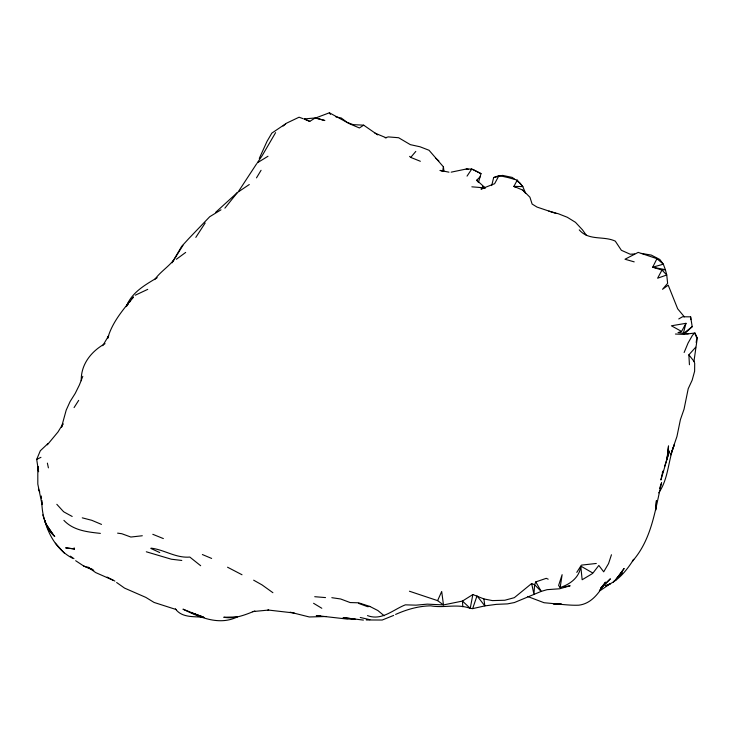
<?xml version="1.0" encoding="UTF-8"?>
<svg xmlns="http://www.w3.org/2000/svg" width="734" height="734" viewBox="0 0 734 734"><rect width="100%" height="100%" fill="white"/><g stroke="black" fill="none" stroke-linecap="round" stroke-linejoin="round"><path stroke-width="1.1" d="M37.819 466.769L37.81 484.091L42.058 504.588L41.682 500.285M667.325 456.089L666.922 459.493L660.912 479.999L662.114 474.164M667.591 453.823L668.536 445.896L666.922 459.493L669.454 451.061L664.701 466.145M658.719 492.872C668.702 478.449 668.004 460.42 674.381 444.63L670.674 454.897L676.959 436.427L680.4 419.664L684.042 409.196L688.208 388.717L692.153 380.203L694.621 371.23L694.694 363.247L693.969 361.293L697.3 337.97L694.905 333.007L683.932 334.392L675.427 334.034M81.263 380.717C80.786 364.403 91.319 351.237 105.063 343.65M696.199 342.512L696.639 339.209M560.161 587.53L562.125 574.676L558.592 585.503L560.161 587.53C570.144 584.328 579.667 577.273 580.768 566.079L592.255 572.713M563.749 587.007L570.153 585.769L559.638 588.778L547.096 589.668L541.197 591.393L534.591 584.75L531.618 583.548L514.332 597.669L504.799 600.256L492.404 600.605L483.908 598.935L472.843 594.549L470.237 608.358C457.319 603.522 443.969 608.229 430.886 605.862L430.674 605.834C418.49 606.055 406.654 609.477 395.608 614.441M442.896 169.627L443.419 166.857L429.041 150.268L420.041 146.782L410.343 144.653L398.608 137.726L388.24 136.9L385.212 137.827M491.67 185.592L493.67 177.555L499.01 175.573L508.029 177.545L517.25 180.142L522.828 186.592L525.617 193.336L522.773 190.115L513.901 186.363L517.25 180.142M685.987 323.318L681.583 331.429L671.399 325.795L685.987 323.318L683.244 333.631L692.217 326.676L690.621 316.84L682.501 316.776L678.757 318.941M478.403 182.555L481.009 173.637L473.1 169.526L471.127 169.389M61.537 427.06L66.207 410.113L70.079 401.581L75.207 393.433L79.382 384.992L82.795 376.313M611.45 554.757L608.55 563.593L603.706 571.832L598.825 565.437L592.76 573.3M662.967 471.237L662.316 473.201L662.995 471.182M367.486 615.597C381.781 621.092 393.039 609.633 405.37 604.844L415.994 605.155L427.307 604.137L443.492 604.926L462.466 601.073L470.237 608.358L472.65 608.624L477.017 595.843L484.835 605.899L496.413 604.357L507.442 603.889L514.378 602.559L541.197 591.393L535.802 581.888L546.243 578.346L548.188 579.172M659.499 488.569L661.6 482.733C655.04 509.928 651.801 539.362 632.341 561.308L633.745 559.326C626.763 570.116 618.184 581.466 605.522 585.76L610.495 583.631L600.495 590.375M107.797 338.016C112.238 322.189 123.294 309.427 133.505 296.949L132.138 298.766M107.705 338.291L108.678 335.667L102.742 345.723M684.125 352.513L688.079 343.007L692.557 335.154L694.905 333.007L696.41 337.089M38.076 466.659L38.563 471.751L36.7 459.383L40.315 450.759L48.095 443.437M535.802 581.888L534.591 584.75L533.957 594.246L531.618 583.548M61.583 427.179L63.051 423.738L58.032 431.922L47.325 444.832M437.602 600.632L441.684 591.503L443.492 604.926L437.602 600.632L409.434 591.228M259.286 158.434L267.02 141.359L271.846 133.111L286.682 123.11L299.068 117.211L302.94 118.624M634.204 261.864L624.983 259.24L638.176 252.386L656.958 258.68L652.691 267.213L661.985 270.048L665.371 269.672L666.747 274.984L667.628 283.333L662.536 289.297L668.215 285.177L677.675 308.803L684.345 316.822M499.01 175.573L494.615 183.711L480.944 189.06L485.247 187.922L476.724 180.206L480.174 176.784M126.505 306.032C131.973 292.187 145.139 284.948 157.186 277.672M220.98 209.832L209.722 216.723L188.62 238.752L181.683 246.34L172.031 262.818L182.968 245.349M126.964 305.307L128.413 302.83L126.165 306.628M256.496 177.867L261.065 170.297M275.599 132.625L262.056 155.874L257.285 162.847M576.777 572.392L580.768 566.079L582.154 579.75L592.109 573.777M74.07 407.581L78.685 400.369M205.19 222.98L195.813 237.394M74.4 549.032L74.116 548.096L74.4 549.032L65.647 547.848L74.501 548.876M256.698 163.682L238.467 191.482M467.035 176.123L471.76 169.049L481.009 173.637M224.888 208.162L237.421 192.51L249.285 184.528M126.679 306.05L128.037 304.225M129.404 302.408L130.771 300.591M600.687 588.338L605.486 582.145C599.366 592.448 591.778 603.587 578.851 605.183C570.281 605.559 561.794 604.247 553.252 603.816L561.822 604.385L544.05 602.724L527.498 596.439M409.6 156.37L410.728 157.406L415.802 151.415M154.681 279.617C160.012 272.112 167.994 267.194 173.701 260.084M689.428 364.743L688.877 354.834L695.713 347.219M600.907 588.264L610.385 578.805L600.953 587.943M614.881 580.429L613.376 581.952L622.404 572.823L616.386 578.906M215.741 212.254L237.421 192.51M684.382 333.952L692.217 326.676M599.394 590.797L601.586 588.824L599.724 590.035M283.085 126.083L285.563 124.028M176.353 259.276L185.674 252.432M377.671 134.873L363.679 125.165L359.385 127.964L349.678 123.826L329.382 112.797L315.657 117.972L324.859 120.532L315.225 117.945L303.913 118.972L309.757 121.385L315.225 117.945M472.843 594.549L462.466 601.073L462.815 606.779M257.478 162.737L267.993 156.25M36.7 459.383L40.957 457.337M135.249 295.215L147.745 289.352M393.653 615.413L382.203 620.028L366.266 619.964M681.583 331.429L678.042 332.603L688.208 333.805M254.845 610.982C244.917 614.927 234.834 619.202 223.769 617.248L237.293 616.945C219.081 625.818 199.758 617.395 182.977 609.174L203.914 617.477L200.896 616.331M696.795 338.108L697.3 337.97M493.67 177.555L502.46 175.38L512.213 177.408L514.818 179.335M472.65 608.624L484.835 605.899L483.908 598.935M451.162 172.16L466.182 169.04L471.76 169.049M142.304 535.756L130.863 537.04L121.771 533.719L117.605 533.141M581.447 565.125L596.292 563.464M634.681 253.992L630.148 254.203L621.368 250.285L615.285 241.128C603.421 235.596 588.916 241.101 579.254 229.88M384.185 615.762L377.854 610.523L369.881 606.458L367.569 606.66L358.476 603.348M252.377 611.615L268.653 610.055L267.919 610L294.233 613.018M326.547 616.496L309.28 616.964L290.159 612.174M440.042 170.416L448.969 172.169M347.402 619.001L355.458 619.193M325.52 597.586L314.721 596.705M363.679 125.165L353.155 124.652L347.063 122.367L341.273 118L335.86 116.871M560.317 604.293L561.822 604.385M466.182 169.04L468.164 169.178M320.666 615.854L316.29 615.551L346.87 619.028M471.843 186.821L485.247 187.922M363.403 620.092L343.099 617.606L354.329 619.056M181.793 560.455L171.343 559.216L146.305 551.784M203.813 617.34C193.95 616.221 181.949 618.111 175.371 608.825M100.365 533.389C87.355 531.948 73.4 530.517 63.895 520.36M331.814 597.687L340.613 598.972L350.146 602.559L358.614 602.807L369.881 606.458M641.342 253.413L651.278 255.083L659.811 259.478L663.325 264.185L665.371 269.672L652.691 267.213L663.325 264.185L656.958 258.68M151.03 548.142C164.453 549.711 175.811 558.244 189.812 557.069L200.666 565.721M360.238 617.468L369.899 619.679M82.263 517.837L91.814 520.314L101.512 524.406M548.858 211.126L558.308 213.741L567.29 217.264L575.484 222.329L582.438 229.797L586.549 235.541M555.821 213.401L537.031 207.08L532.122 204.061L529.92 197.207L522.773 190.115M176.454 609.633L154.067 602.44L145.855 597.403L124.551 588.108L116.633 582.502M194.372 613.863L201.667 616.376M75.657 560.703L83.713 566.033L92.741 569.474M83.713 566.033L93.75 570.364M191.849 612.899L197.877 615.184M410.728 157.406L420.353 161.278M440.281 170.426L443.079 171.545M163.352 538.572L152.8 534.306M374.909 133.093L386.313 137.854M202.364 554.537L211.64 558.436M113.256 580.319L95.649 572.566L87.805 566.942M151.048 548.527L159.764 552.564M304.537 118.908L309.757 121.385M107.136 577.08L114.917 581.108M242.009 574.75L227.549 567.217M63.757 511.855L72.189 516.461M482.486 186.399L484.33 187.418M253.652 580.181L262.02 584.888L272.901 592.696M515.855 187.528L513.901 186.363L522.828 186.592L520.039 183.179L517.433 181.252M313.574 603.284L321.804 608.275M41.673 500.45C42.104 513.497 44.389 527.407 54.756 536.526L48.013 528.636L44.691 520.342C48.884 535.783 57.766 550.619 72.446 558.189M70.381 556.161L73.96 558.666M435.51 158.104L438.859 160.929M56.83 504.322L63.335 511.451M55.362 543.151L64.271 553.078M688.877 354.834L693.969 361.293M476.724 180.206L477.843 181.775M329.382 112.797L330.456 114.385M45.93 523.929L52.976 534.425L45.93 523.929L42.801 514.873M38.397 489.147L39.81 492.019M47.38 463.126L48.407 467.861M443.419 166.857L443.896 170.912M41.315 496.01L41.499 498.23M690.621 316.84L690.832 319.593M656.444 500.588L655.664 510.084L656.444 500.588M661.985 270.048L657.609 278.223L666.747 274.984L661.985 270.048M618.303 576.419L615.386 580.392L624.157 568.492L618.303 576.419"/></g></svg>
